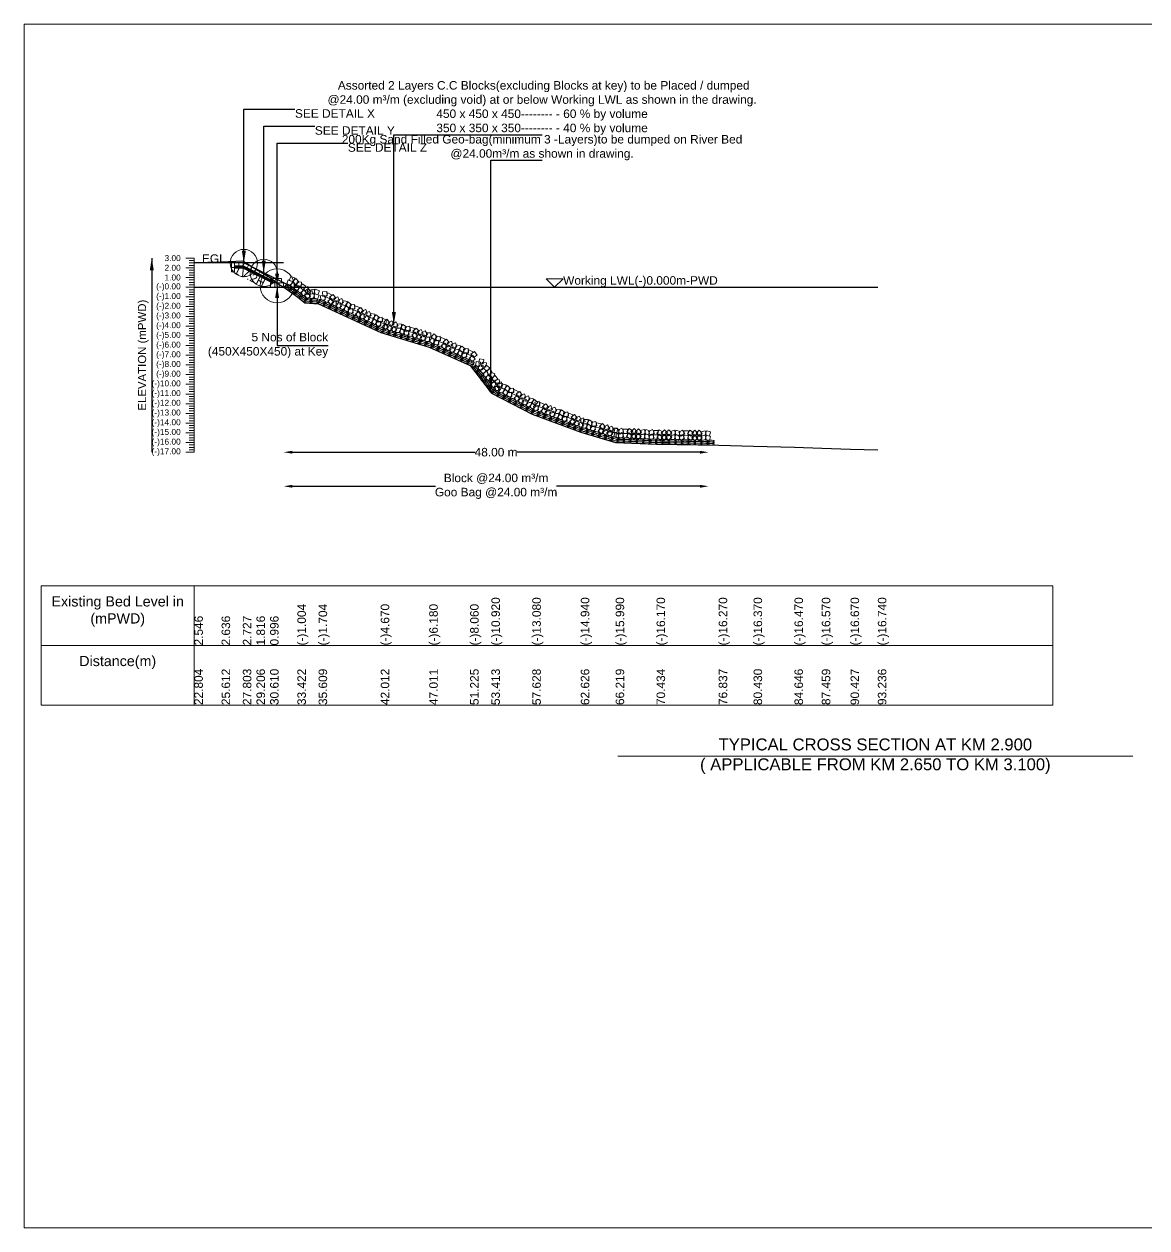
# Model space of a CAD drawing. Header units: inches. Extents: x 89000 to 397445, y -7498 to 0.
# Drawn here: x 250000 to 256595, y -7071 to 0 of the extents above; entities that cross this region are included whole.
import ezdxf

# ---------------------------------------------------------------- set-up
doc = ezdxf.new("R2010")
doc.units = ezdxf.units.IN
doc.header["$LTSCALE"] = 7
doc.header["$MEASUREMENT"] = 0
for name, color, linetype, lineweight in [('Cross section Data Border', 7, 'Continuous', 9), ('Cross Section Labels', 7, 'Continuous', 9), ('Existing_Bed_Level for Xsection', 7, 'Continuous', 25), ('Long Section Labels', 7, 'Continuous', 9)]:
    doc.layers.add(name, color=color, linetype=linetype, lineweight=lineweight)
doc.styles.get("Standard").update_dxf_attribs({"font": 'arial.ttf'})
doc.dimstyles.new('Appron Lebeling Style', dxfattribs={"dimtxt": 50, "dimasz": 50, "dimexe": 0.18, "dimexo": 0.0625, "dimgap": 0.09, "dimtad": 0, "dimtih": 1, "dimtoh": 1, "dimdec": 4, "dimzin": 0, "dimdsep": 46, "dimtxsty": 'Standard', "dimcen": 0.09, "dimse1": 1, "dimse2": 1, "dimadec": 0, "dimazin": 0, "dimtfac": 1, "dimtdec": 4, "dimtofl": 0, "dimtmove": 0, "dimatfit": 3, "dimfxl": 1, "dimtolj": 1, "dimtzin": 0, "dimarcsym": 0})
doc.dimstyles.get("Standard").update_dxf_attribs({"dimtxt": 0.18, "dimasz": 0.18, "dimexe": 0.18, "dimexo": 0.0625, "dimgap": 0.09, "dimtad": 0, "dimtih": 1, "dimtoh": 1, "dimdec": 4, "dimzin": 0, "dimdsep": 46, "dimtxsty": 'Standard', "dimcen": 0.09, "dimadec": 0, "dimazin": 0, "dimtfac": 1, "dimtdec": 4, "dimtofl": 0, "dimtmove": 0, "dimatfit": 3, "dimfxl": 1, "dimtolj": 1, "dimtzin": 0, "dimarcsym": 0})

# ---------------------------------------------------------------- blocks, each defined once
blk = doc.blocks.new('*D17')
at = {"layer": 'Cross Section Labels', "color": 0, "lineweight": -2, "transparency": 16777216}
for p, q in [((251574.7, -2514.8), (252648.8, -2514.8)), ((253970, -2514.8), (252895.9, -2514.8))]:
    blk.add_line(p, q, dxfattribs=at)
at = {"layer": 'Cross Section Labels', "color": 0, "transparency": 16777216}
for points in [[(251574.7, -2506.5), (251574.7, -2523.2), (251524.7, -2514.8)], [(253970, -2506.5), (253970, -2523.2), (254020, -2514.8)]]:
    blk.add_solid(points, dxfattribs=at)
at = {"layer": 'Defpoints', "color": 0, "transparency": 16777216}
for p in [(251524.7, -1545.8), (254020, -2472.3), (254020, -2514.8)]:
    blk.add_point(p, dxfattribs=at)
at = {"layer": 'Cross Section Labels', "color": 0, "transparency": 16777216, "insert": (252772.4, -2514.8), "char_height": 50, "attachment_point": 5}
blk.add_mtext('\\A1;48.00 m', dxfattribs=at)
blk = doc.blocks.new('*D18')
at = {"layer": 'Cross Section Labels', "color": 0, "lineweight": -2, "transparency": 16777216}
for p, q in [((251574.7, -2714.8), (252416.7, -2714.8)), ((253970, -2714.8), (253128, -2714.8))]:
    blk.add_line(p, q, dxfattribs=at)
at = {"layer": 'Cross Section Labels', "color": 0, "transparency": 16777216}
for points in [[(251574.7, -2706.5), (251574.7, -2723.2), (251524.7, -2714.8)], [(253970, -2706.5), (253970, -2723.2), (254020, -2714.8)]]:
    blk.add_solid(points, dxfattribs=at)
at = {"layer": 'Defpoints', "color": 0, "transparency": 16777216}
for p in [(251524.7, -1545.8), (254020, -2472.3), (254020, -2714.8)]:
    blk.add_point(p, dxfattribs=at)
at = {"layer": 'Cross Section Labels', "color": 0, "transparency": 16777216, "insert": (252772.4, -2714.8), "char_height": 50, "attachment_point": 5}
blk.add_mtext('\\A1;Block @24.00 m³/m ^JGoo Bag @24.00 m³/m ', dxfattribs=at)

msp = doc.modelspace()

# ---------------------------------------------------------------- linework, layer by layer
at = {"layer": 'Cross section Data Border'}
msp.add_lwpolyline([(250100, -3300), (256042.20863, -3300), (256042.20863, -4000), (250100, -4000)], close=True, dxfattribs=at)
for points in [[(251000, -3300), (251000, -4000)], [(250100, -3650), (256042.20863, -3650)]]:
    msp.add_lwpolyline(points, dxfattribs=at)
at = {"layer": 'Cross Section Labels'}
for points in [[(250000, 0), (260000, 0), (260000, -7071), (250000, -7071)], [(253116.30093, -1545.82), (253166.30093, -1495.82), (253066.30093, -1495.82)]]:
    msp.add_lwpolyline(points, close=True, dxfattribs=at)
msp.add_lwpolyline([(253488, -4300), (255000, -4300), (256512, -4300)], dxfattribs=at)
for centre, radius in [((251291.00093, -1403.32), 80), ((251407.85093, -1461.745), 80), ((251486.22593, -1537.27), 100)]:
    msp.add_circle(centre, radius, dxfattribs=at)
at = {"layer": 'Existing_Bed_Level for Xsection'}
for points in [[(251000, -1400.698), (251160.11234, -1395.568), (251284.96404, -1390.381), (251364.95135, -1442.308), (251444.99599, -1489.048), (251490.03632, -1525.528), (251525.09042, -1546.048), (251605.22836, -1603.048), (251649.89999, -1636.678), (251729.91231, -1642.948), (252094.87849, -1812.01), (252379.80633, -1898.08), (252620.02467, -2005.24), (252744.76846, -2168.26), (252985.00275, -2291.38), (253269.87479, -2397.4), (253474.70197, -2457.25), (253714.95891, -2467.51), (254079.93699, -2473.21), (254284.71537, -2478.91), (254525.04043, -2484.61), (254685.33803, -2490.31), (254854.52567, -2496.01), (255014.66678, -2500)], [(251524.70093, -1403.32), (251000, -1403.32)], [(251576.00093, -1545.82), (251294.61152, -1405.1253), (251291.00093, -1403.32), (251286.96417, -1403.32), (251235.66417, -1403.32)], [(251235.66417, -1420.42), (251286.96417, -1420.42), (251460.57593, -1507.22588)], [(251235.66417, -1426.12), (251285.61858, -1426.12), (251460.57593, -1513.59867)], [(251235.66417, -1431.82), (251284.273, -1431.82), (251460.57593, -1519.97147)], [(251000, -1545.82), (255014.66678, -1545.82)]]:
    msp.add_lwpolyline(points, dxfattribs=at)
at = {"layer": 'Long Section Labels'}
for points in [[(251000, -1374.82), (250950, -1374.82)], [(251000, -1389.07), (250970, -1389.07)], [(251000, -1403.32), (250970, -1403.32)], [(251000, -2514.82), (251000, -2457.82), (251000, -2400.82), (251000, -2343.82), (251000, -2286.82), (251000, -2229.82), (251000, -2172.82), (251000, -2115.82), (251000, -2058.82), (251000, -2001.82), (251000, -1944.82), (251000, -1887.82), (251000, -1830.82), (251000, -1773.82), (251000, -1716.82), (251000, -1659.82), (251000, -1602.82), (251000, -1545.82), (251000, -1488.82), (251000, -1431.82), (251000, -1374.82)], [(251000, -1431.82), (250950, -1431.82)], [(251000, -1417.57), (250970, -1417.57)], [(251000, -1446.07), (250970, -1446.07)], [(251000, -1460.32), (250970, -1460.32)], [(251000, -1474.57), (250970, -1474.57)], [(251000, -1488.82), (250950, -1488.82)], [(251000, -1545.82), (250950, -1545.82)], [(251000, -1503.07), (250970, -1503.07)], [(251000, -1517.32), (250970, -1517.32)], [(251000, -1531.57), (250970, -1531.57)], [(251000, -1602.82), (250950, -1602.82)], [(251000, -1560.07), (250970, -1560.07)], [(251000, -1574.32), (250970, -1574.32)], [(251000, -1588.57), (250970, -1588.57)], [(251000, -1617.07), (250970, -1617.07)], [(251000, -1659.82), (250950, -1659.82)], [(251000, -1631.32), (250970, -1631.32)], [(251000, -1645.57), (250970, -1645.57)], [(251000, -1674.07), (250970, -1674.07)], [(251000, -1688.32), (250970, -1688.32)], [(251000, -1716.82), (250950, -1716.82)], [(251000, -1702.57), (250970, -1702.57)], [(251000, -1731.07), (250970, -1731.07)], [(251000, -1745.32), (250970, -1745.32)], [(251000, -1759.57), (250970, -1759.57)], [(251000, -1773.82), (250950, -1773.82)], [(251000, -1830.82), (250950, -1830.82)], [(251000, -1788.07), (250970, -1788.07)], [(251000, -1802.32), (250970, -1802.32)], [(251000, -1816.57), (250970, -1816.57)], [(251000, -1887.82), (250950, -1887.82)], [(251000, -1845.07), (250970, -1845.07)], [(251000, -1859.32), (250970, -1859.32)], [(251000, -1873.57), (250970, -1873.57)], [(251000, -1902.07), (250970, -1902.07)], [(251000, -1944.82), (250950, -1944.82)], [(251000, -1916.32), (250970, -1916.32)], [(251000, -1930.57), (250970, -1930.57)], [(251000, -1959.07), (250970, -1959.07)], [(251000, -1973.32), (250970, -1973.32)], [(251000, -2001.82), (250950, -2001.82)], [(251000, -1987.57), (250970, -1987.57)], [(251000, -2016.07), (250970, -2016.07)], [(251000, -2030.32), (250970, -2030.32)], [(251000, -2044.57), (250970, -2044.57)], [(251000, -2058.82), (250950, -2058.82)], [(251000, -2115.82), (250950, -2115.82)], [(251000, -2073.07), (250970, -2073.07)], [(251000, -2087.32), (250970, -2087.32)], [(251000, -2101.57), (250970, -2101.57)], [(251000, -2172.82), (250950, -2172.82)], [(251000, -2130.07), (250970, -2130.07)], [(251000, -2144.32), (250970, -2144.32)], [(251000, -2158.57), (250970, -2158.57)], [(251000, -2187.07), (250970, -2187.07)], [(251000, -2229.82), (250950, -2229.82)], [(251000, -2201.32), (250970, -2201.32)], [(251000, -2215.57), (250970, -2215.57)], [(251000, -2244.07), (250970, -2244.07)], [(251000, -2258.32), (250970, -2258.32)], [(251000, -2286.82), (250950, -2286.82)], [(251000, -2272.57), (250970, -2272.57)], [(251000, -2301.07), (250970, -2301.07)], [(251000, -2315.32), (250970, -2315.32)], [(251000, -2329.57), (250970, -2329.57)], [(251000, -2343.82), (250950, -2343.82)], [(251000, -2400.82), (250950, -2400.82)], [(251000, -2358.07), (250970, -2358.07)], [(251000, -2372.32), (250970, -2372.32)], [(251000, -2386.57), (250970, -2386.57)], [(251000, -2457.82), (250950, -2457.82)], [(251000, -2415.07), (250970, -2415.07)], [(251000, -2429.32), (250970, -2429.32)], [(251000, -2443.57), (250970, -2443.57)], [(251000, -2472.07), (250970, -2472.07)], [(251000, -2514.82), (250950, -2514.82)], [(251000, -2486.32), (250970, -2486.32)], [(251000, -2500.57), (250970, -2500.57)]]:
    msp.add_lwpolyline(points, dxfattribs=at)
for points in [[(251235.66417, -1403.32), (251218.56417, -1403.32), (251218.56417, -1428.97), (251235.66417, -1428.97)], [(251261.31417, -1403.32), (251235.66417, -1403.32), (251235.66417, -1420.42), (251261.31417, -1420.42)], [(251286.96417, -1403.32), (251261.31417, -1403.32), (251261.31417, -1420.42), (251286.96417, -1420.42)], [(251317.55358, -1416.59632), (251294.61152, -1405.1253), (251286.96417, -1420.42), (251309.90623, -1431.89103)], [(251235.66417, -1428.97), (251218.56417, -1428.97), (251218.56417, -1454.62), (251235.66417, -1454.62)], [(251340.49564, -1428.06735), (251317.55358, -1416.59632), (251309.90623, -1431.89103), (251332.84829, -1443.36206)], [(251363.4377, -1439.53838), (251340.49564, -1428.06735), (251332.84829, -1443.36206), (251355.79034, -1454.83309)], [(251386.37975, -1451.00941), (251363.4377, -1439.53838), (251355.79034, -1454.83309), (251378.7324, -1466.30411)], [(251409.32181, -1462.48044), (251386.37975, -1451.00941), (251378.7324, -1466.30411), (251401.67446, -1477.77514)], [(251432.26387, -1473.95147), (251409.32181, -1462.48044), (251401.67446, -1477.77514), (251424.61652, -1489.24617)], [(251455.20593, -1485.4225), (251432.26387, -1473.95147), (251424.61652, -1489.24617), (251447.55857, -1500.7172)], [(251590.81615, -1490.63117), (251566.7767, -1481.68537), (251557.8309, -1505.72482), (251581.87035, -1514.67062)], [(251473.40093, -1520.17), (251447.75093, -1520.17), (251447.75093, -1545.82), (251473.40093, -1545.82)], [(251486.22593, -1494.52), (251460.57593, -1494.52), (251460.57593, -1520.17), (251486.22593, -1520.17)], [(251499.05093, -1520.17), (251473.40093, -1520.17), (251473.40093, -1545.82), (251499.05093, -1545.82)], [(251511.87593, -1494.52), (251486.22593, -1494.52), (251486.22593, -1520.17), (251511.87593, -1520.17)], [(251524.70093, -1520.17), (251499.05093, -1520.17), (251499.05093, -1545.82), (251524.70093, -1545.82)], [(251575.94911, -1511.53317), (251551.90966, -1502.58737), (251542.96386, -1526.62682), (251567.00331, -1535.57262)], [(251598.41424, -1535.66485), (251582.0763, -1515.89128), (251562.30272, -1532.22922), (251578.64067, -1552.0028)], [(251613.28128, -1514.76285), (251596.94334, -1494.98928), (251577.16977, -1511.32722), (251593.50771, -1531.1008)], [(251615.24711, -1537.26698), (251589.71338, -1534.82745), (251587.27386, -1560.36118), (251612.80758, -1562.80071)], [(251630.11415, -1516.36498), (251604.58042, -1513.92545), (251602.1409, -1539.45918), (251627.67462, -1541.89871)], [(251640.047, -1560.66364), (251619.145, -1545.7966), (251604.27796, -1566.6986), (251625.17996, -1581.56564)], [(251654.91404, -1539.76164), (251634.01204, -1524.8946), (251619.145, -1545.7966), (251640.047, -1560.66364)], [(251675.96427, -1565.86499), (251665.91693, -1542.26471), (251642.31665, -1552.31205), (251652.36399, -1575.91234)], [(251685.23912, -1571.68796), (251668.56645, -1552.1958), (251649.07429, -1568.86847), (251665.74696, -1588.36063)], [(251660.53723, -1586.35716), (251650.48988, -1562.75687), (251626.8896, -1572.80421), (251636.93694, -1596.4045)], [(251683.23526, -1597.25957), (251666.56259, -1577.7674), (251647.07042, -1594.44007), (251663.74309, -1613.93224)], [(251675.11991, -1580.52193), (251649.71977, -1584.09339), (251653.29124, -1609.49353), (251678.69138, -1605.92207)], [(251690.54696, -1560.02977), (251665.14682, -1563.60123), (251668.71828, -1589.00137), (251694.11842, -1585.42991)], [(251700.98949, -1582.90075), (251675.77151, -1587.58865), (251680.4594, -1612.80662), (251705.67738, -1608.11873)], [(251702.99335, -1557.32915), (251677.77538, -1562.01704), (251682.46327, -1587.23501), (251707.68124, -1582.54712)], [(251732.66544, -1592.04702), (251708.48552, -1583.48817), (251699.92666, -1607.66809), (251724.10658, -1616.22694)], [(251734.6693, -1566.47542), (251710.48938, -1557.91656), (251701.93053, -1582.09648), (251726.11045, -1590.65534)], [(251767.05547, -1594.67755), (251741.50745, -1596.96254), (251743.79244, -1622.51056), (251769.34046, -1620.22557)], [(251777.83669, -1571.40337), (251752.28867, -1573.68835), (251754.57366, -1599.23637), (251780.12168, -1596.95139)], [(251795.72585, -1613.12879), (251772.45166, -1602.34757), (251761.67044, -1625.62176), (251784.94463, -1636.40298)], [(251806.50707, -1589.85461), (251783.23288, -1579.07339), (251772.45166, -1602.34757), (251795.72585, -1613.12879)], [(251819.84385, -1633.25003), (251805.06587, -1612.28498), (251784.10081, -1627.06296), (251798.87879, -1648.02802)], [(251830.62507, -1609.97585), (251815.84709, -1589.01079), (251794.88203, -1603.78877), (251809.66001, -1624.75383)], [(251832.87654, -1624.48342), (251808.79222, -1633.30769), (251817.61649, -1657.39202), (251841.70082, -1648.56774)], [(251843.65776, -1601.20923), (251819.57344, -1610.0335), (251828.39771, -1634.11783), (251852.48204, -1625.29356)], [(251875.76229, -1636.06167), (251866.91884, -1611.98438), (251842.84155, -1620.82783), (251851.685, -1644.90512)], [(251897.40481, -1628.78226), (251872.1324, -1624.39727), (251867.74742, -1649.66968), (251893.01982, -1654.05466)], [(251864.98107, -1659.33586), (251856.13762, -1635.25857), (251832.06033, -1644.10202), (251840.90378, -1668.17931)], [(251886.62359, -1652.05645), (251861.35118, -1647.67146), (251856.9662, -1672.94387), (251882.2386, -1677.32885)], [(251913.13361, -1671.65845), (251893.44616, -1655.21684), (251877.00455, -1674.9043), (251896.692, -1691.34591)], [(251923.91483, -1648.38427), (251904.22738, -1631.94266), (251887.78577, -1651.63011), (251907.47322, -1668.07172)], [(251929.97478, -1670.14609), (251904.42676, -1672.43108), (251906.71175, -1697.9791), (251932.25977, -1695.69411)], [(251940.756, -1646.87191), (251915.20798, -1649.15689), (251917.49297, -1674.70491), (251943.04099, -1672.41993)], [(251958.64516, -1688.59733), (251935.37097, -1677.81611), (251924.58975, -1701.0903), (251947.86394, -1711.87152)], [(251969.42638, -1665.32315), (251946.15219, -1654.54193), (251935.37097, -1677.81611), (251958.64516, -1688.59733)], [(251982.76316, -1708.71857), (251967.98518, -1687.75352), (251947.02012, -1702.5315), (251961.7981, -1723.49656)], [(251993.54438, -1685.44439), (251978.7664, -1664.47933), (251957.80134, -1679.25731), (251972.57932, -1700.22237)], [(252006.57707, -1676.67777), (251982.49275, -1685.50204), (251991.31702, -1709.58637), (252015.40135, -1700.7621)], [(252038.68161, -1711.53021), (252029.83816, -1687.45292), (252005.76087, -1696.29637), (252014.60432, -1720.37366)], [(251995.79585, -1699.95196), (251971.71153, -1708.77623), (251980.5358, -1732.86056), (252004.62013, -1724.03628)], [(252027.90039, -1734.8044), (252019.05694, -1710.72711), (251994.97965, -1719.57056), (252003.8231, -1743.64785)], [(252049.5429, -1727.52499), (252024.27049, -1723.14), (252019.88551, -1748.41241), (252045.15791, -1752.79739)], [(252060.32412, -1704.2508), (252035.05171, -1699.86581), (252030.66673, -1725.13822), (252055.93913, -1729.5232)], [(252076.05292, -1747.12699), (252056.36547, -1730.68538), (252039.92386, -1750.37284), (252059.61131, -1766.81445)], [(252086.83414, -1723.85281), (252067.14669, -1707.4112), (252050.70508, -1727.09865), (252070.39253, -1743.54026)], [(252092.89409, -1745.61463), (252067.34607, -1747.89962), (252069.63106, -1773.44764), (252095.17908, -1771.16265)], [(252103.67531, -1722.34045), (252078.12729, -1724.62543), (252080.41228, -1750.17345), (252105.9603, -1747.88847)], [(252121.56447, -1764.06587), (252098.29028, -1753.28465), (252087.50906, -1776.55884), (252110.78325, -1787.34006)], [(252132.34569, -1740.79169), (252109.0715, -1730.01047), (252098.29028, -1753.28465), (252121.56447, -1764.06587)], [(252141.28775, -1777.34967), (252123.72064, -1758.65959), (252105.03056, -1776.22669), (252122.59766, -1794.91678)], [(252148.70498, -1752.7955), (252131.13788, -1734.10542), (252112.44779, -1751.67253), (252130.0149, -1770.36261)], [(252152.96501, -1766.84509), (252130.35299, -1778.95373), (252142.46163, -1801.56575), (252165.07365, -1789.45711)], [(252160.38225, -1742.29092), (252137.77023, -1754.39956), (252149.87886, -1777.01158), (252172.49088, -1764.90294)], [(252197.04923, -1772.30635), (252184.92259, -1749.70398), (252162.32022, -1761.83062), (252174.44686, -1784.43299)], [(252217.45972, -1762.06917), (252191.82233, -1761.26489), (252191.01806, -1786.90228), (252216.65545, -1787.70655)], [(252246.45257, -1777.76741), (252224.6575, -1764.24345), (252211.13354, -1786.03852), (252232.92861, -1799.56247)], [(252189.63199, -1796.86052), (252177.50535, -1774.25815), (252154.90298, -1786.38479), (252167.02962, -1808.98716)], [(252210.04248, -1786.62333), (252184.40509, -1785.81906), (252183.60082, -1811.45645), (252209.23821, -1812.26072)], [(252239.03533, -1802.32157), (252217.24026, -1788.79761), (252203.71631, -1810.59268), (252225.51137, -1824.11664)], [(252255.499, -1798.46673), (252230.52235, -1804.30535), (252236.36097, -1829.282), (252261.33762, -1823.44338)], [(252262.91624, -1773.91256), (252237.93959, -1779.75118), (252243.7782, -1804.72783), (252268.75485, -1798.88922)], [(252286.46985, -1812.72313), (252261.91569, -1805.3059), (252254.49845, -1829.86007), (252279.05262, -1837.2773)], [(252293.88709, -1788.16897), (252269.33292, -1780.75173), (252261.91569, -1805.3059), (252286.46985, -1812.72313)], [(252313.16691, -1829.27032), (252295.59981, -1810.58024), (252276.90972, -1828.14735), (252294.47683, -1846.83743)], [(252320.58415, -1804.71616), (252303.01704, -1786.02607), (252284.32696, -1803.59318), (252301.89407, -1822.28327)], [(252324.84418, -1818.76574), (252302.23216, -1830.87438), (252314.3408, -1853.4864), (252336.95281, -1841.37776)], [(252332.26141, -1794.21158), (252309.64939, -1806.32022), (252321.75803, -1828.93223), (252344.37005, -1816.8236)], [(252361.51116, -1848.78117), (252349.38452, -1826.1788), (252326.78215, -1838.30544), (252338.90879, -1860.90781)], [(252368.92839, -1824.22701), (252356.80175, -1801.62464), (252334.19938, -1813.75128), (252346.32602, -1836.35365)], [(252381.92165, -1838.54399), (252356.28426, -1837.73972), (252355.47999, -1863.3771), (252381.11738, -1864.18137)], [(252389.33889, -1813.98982), (252363.7015, -1813.18555), (252362.89723, -1838.82294), (252388.53461, -1839.62721)], [(252426.63607, -1835.08286), (252406.71718, -1818.9224), (252390.55673, -1838.8413), (252410.47562, -1855.00175)], [(252443.45407, -1833.33156), (252417.94107, -1835.97902), (252420.58853, -1861.49202), (252446.10153, -1858.84456)], [(252416.18636, -1858.50776), (252396.26747, -1842.34731), (252380.10701, -1862.2662), (252400.0259, -1878.42665)], [(252433.00436, -1856.75646), (252407.49136, -1859.40392), (252410.13881, -1884.91692), (252435.65182, -1882.26946)], [(252461.9338, -1874.79881), (252438.50889, -1864.3491), (252428.05918, -1887.774), (252451.48408, -1898.22371)], [(252472.38351, -1851.37391), (252448.95861, -1840.92419), (252438.50889, -1864.3491), (252461.9338, -1874.79881)], [(252486.33503, -1894.57562), (252471.2609, -1873.82248), (252450.50775, -1888.89661), (252465.58188, -1909.64975)], [(252496.78474, -1871.15072), (252481.71061, -1850.39757), (252460.95746, -1865.47171), (252476.0316, -1886.22485)], [(252499.24195, -1885.62486), (252475.28533, -1894.79017), (252484.45064, -1918.74679), (252508.40726, -1909.58148)], [(252509.69166, -1862.19996), (252485.73504, -1871.36527), (252494.90035, -1895.32189), (252518.85697, -1886.15658)], [(252531.83804, -1920.01801), (252522.65366, -1896.06869), (252498.70435, -1905.25307), (252507.88873, -1929.20239)], [(252542.28775, -1896.5931), (252533.10337, -1872.64379), (252509.15406, -1881.82817), (252518.33844, -1905.77749)], [(252553.37503, -1912.43207), (252528.04292, -1908.40632), (252524.01716, -1933.73843), (252549.34927, -1937.76418)], [(252563.82474, -1889.00717), (252538.49263, -1884.98142), (252534.46688, -1910.31353), (252559.79899, -1914.33928)], [(252590.61038, -1908.23084), (252570.69149, -1892.07039), (252554.53104, -1911.98928), (252574.44993, -1928.14973)], [(252607.42838, -1906.47954), (252581.91538, -1909.127), (252584.56284, -1934.64001), (252610.07584, -1931.99255)], [(252580.16067, -1931.65574), (252560.24178, -1915.49529), (252544.08132, -1935.41418), (252564.00022, -1951.57464)], [(252596.97867, -1929.90444), (252571.46567, -1932.5519), (252574.11313, -1958.06491), (252599.62613, -1955.41745)], [(252625.90811, -1947.94679), (252602.48321, -1937.49708), (252592.03349, -1960.92198), (252615.4584, -1971.37169)], [(252636.35782, -1924.52189), (252612.93292, -1914.07218), (252602.48321, -1937.49708), (252625.90811, -1947.94679)], [(252650.30934, -1967.72361), (252635.23521, -1946.97046), (252614.48206, -1962.04459), (252629.5562, -1982.79774)], [(252660.75905, -1944.2987), (252645.68492, -1923.54556), (252624.93178, -1938.61969), (252640.00591, -1959.37284)], [(252700.53718, -1969.46256), (252675.11246, -1966.07045), (252671.72035, -1991.49517), (252697.14506, -1994.88728)], [(252680.16681, -1985.05008), (252654.74209, -1981.65797), (252651.34998, -2007.08268), (252676.7747, -2010.47479)], [(252692.37368, -2030.83638), (252695.74555, -2005.40898), (252670.31814, -2002.03711), (252666.94628, -2027.46452)], [(252714.91823, -2034.46016), (252694.58647, -2018.82232), (252678.94863, -2039.15408), (252699.28039, -2054.79192)], [(252712.74405, -2015.24887), (252716.11591, -1989.82146), (252690.68851, -1986.4496), (252687.31664, -2011.87701)], [(252729.26692, -2064.14407), (252719.48753, -2040.4315), (252695.77496, -2050.21089), (252705.55435, -2073.92346)], [(252735.28859, -2018.87264), (252714.95683, -2003.2348), (252699.31899, -2023.56656), (252719.65075, -2039.2044)], [(252749.63729, -2048.55656), (252739.8579, -2024.84399), (252716.14533, -2034.62338), (252725.92472, -2058.33595)], [(252765.2489, -2055.05194), (252741.57043, -2045.19026), (252731.70875, -2068.86873), (252755.38722, -2078.73041)], [(252744.87853, -2070.63946), (252721.20006, -2060.77778), (252711.33839, -2084.45625), (252735.01685, -2094.31792)], [(252761.67492, -2100.30964), (252746.0874, -2079.93928), (252725.71703, -2095.52679), (252741.30455, -2115.89716)], [(252773.66462, -2129.34048), (252770.33539, -2103.90746), (252744.90236, -2107.23669), (252748.23159, -2132.66971)], [(252782.04528, -2084.72213), (252766.45777, -2064.35176), (252746.0874, -2079.93928), (252761.67492, -2100.30964)], [(252794.03498, -2113.75297), (252790.70575, -2088.31994), (252765.27273, -2091.64917), (252768.60196, -2117.0822)], [(252809.90531, -2125.73556), (252802.02686, -2101.32547), (252777.61677, -2109.20392), (252785.49522, -2133.61401)], [(252809.64978, -2112.05513), (252784.22507, -2108.66302), (252780.83296, -2134.08774), (252806.25767, -2137.47985)], [(252831.82032, -2119.32303), (252806.7424, -2113.93597), (252801.35534, -2139.01389), (252826.43326, -2144.40095)], [(252789.27942, -2127.64265), (252763.8547, -2124.25054), (252760.46259, -2149.67525), (252785.88731, -2153.06736)], [(252798.20659, -2148.56235), (252790.32813, -2124.15226), (252765.91804, -2132.03071), (252773.7965, -2156.4408)], [(252820.1216, -2142.14982), (252795.04368, -2136.76276), (252789.65662, -2161.84069), (252814.73454, -2167.22775)], [(252845.8307, -2162.7911), (252826.81302, -2145.57918), (252809.60109, -2164.59686), (252828.61878, -2181.80878)], [(252857.52942, -2139.96431), (252838.51174, -2122.75239), (252821.29982, -2141.77007), (252840.3175, -2158.98199)], [(252862.71871, -2161.95002), (252837.1, -2163.21668), (252838.36667, -2188.83539), (252863.98537, -2187.56872)], [(252874.41743, -2139.12323), (252848.79873, -2140.38989), (252850.06539, -2166.0086), (252875.6841, -2164.74193)], [(252890.63224, -2181.52739), (252867.80544, -2169.82867), (252856.10672, -2192.65546), (252878.93351, -2204.35418)], [(252902.33096, -2158.7006), (252879.50417, -2147.00188), (252867.80544, -2169.82867), (252890.63224, -2181.52739)], [(252913.93055, -2202.59231), (252899.99843, -2181.05587), (252878.46199, -2194.98798), (252892.3941, -2216.52443)], [(252925.62927, -2179.76552), (252911.69716, -2158.22907), (252890.16071, -2172.16119), (252904.09283, -2193.69764)], [(252939.00046, -2171.5244), (252914.5841, -2179.38341), (252922.44311, -2203.79976), (252946.85947, -2195.94075)], [(252969.69284, -2207.62662), (252961.81439, -2183.21653), (252937.4043, -2191.09498), (252945.28275, -2215.50507)], [(252927.30173, -2194.35119), (252902.88538, -2202.2102), (252910.74439, -2226.62655), (252935.16074, -2218.76754)], [(252957.99412, -2230.45341), (252950.11567, -2206.04332), (252925.70558, -2213.92178), (252933.58403, -2238.33187)], [(252979.90913, -2224.04089), (252954.83121, -2218.65383), (252949.44415, -2243.73175), (252974.52207, -2249.11881)], [(252991.60785, -2201.2141), (252966.52993, -2195.82704), (252961.14287, -2220.90496), (252986.22079, -2226.29202)], [(253005.61823, -2244.68216), (252986.60055, -2227.47024), (252969.38863, -2246.48792), (252988.40631, -2263.69984)], [(253017.31696, -2221.85537), (252998.29928, -2204.64345), (252981.08735, -2223.66113), (253000.10503, -2240.87305)], [(253016.68434, -2239.77828), (252991.38998, -2244.03474), (252995.64644, -2269.32911), (253020.94081, -2265.07265)], [(253025.63093, -2215.73912), (253000.33656, -2219.99559), (253004.59303, -2245.28995), (253029.88739, -2241.03349)], [(253046.69742, -2255.95399), (253022.65826, -2247.00741), (253013.71168, -2271.04657), (253037.75084, -2279.99315)], [(253055.64401, -2231.91483), (253031.60485, -2222.96825), (253022.65826, -2247.00741), (253046.69742, -2255.95399)], [(253072.30112, -2274.14721), (253055.94406, -2254.38945), (253036.1863, -2270.74652), (253052.54336, -2290.50427)], [(253081.2477, -2250.10805), (253064.89064, -2230.35029), (253045.13288, -2246.70736), (253061.48995, -2266.46511)], [(253093.56241, -2240.35856), (253070.23372, -2251.02133), (253080.89649, -2274.35002), (253104.22518, -2263.68725)], [(253128.26938, -2272.62029), (253117.58803, -2249.3001), (253094.26784, -2259.98145), (253104.94919, -2283.30164)], [(253149.28322, -2263.68683), (253123.74714, -2261.27201), (253121.33232, -2286.80808), (253146.8684, -2289.2229)], [(253084.61583, -2264.39771), (253061.28714, -2275.06049), (253071.94991, -2298.38918), (253095.2786, -2287.7264)], [(253119.3228, -2296.65945), (253108.64145, -2273.33926), (253085.32126, -2284.02061), (253096.0026, -2307.3408)], [(253140.33663, -2287.72599), (253114.80056, -2285.31117), (253112.38574, -2310.84724), (253137.92181, -2313.26206)], [(253168.28496, -2305.2163), (253147.38345, -2290.34858), (253132.51572, -2311.25009), (253153.41724, -2326.11782)], [(253177.23155, -2281.17714), (253156.33003, -2266.30942), (253141.46231, -2287.21094), (253162.36382, -2302.07866)], [(253184.95845, -2302.40436), (253159.66409, -2306.66083), (253163.92055, -2331.9552), (253189.21492, -2327.69873)], [(253193.90504, -2278.36521), (253168.61067, -2282.62167), (253172.86713, -2307.91604), (253198.1615, -2303.65957)], [(253214.97153, -2318.58008), (253190.93237, -2309.63349), (253181.98579, -2333.67265), (253206.02495, -2342.61924)], [(253223.91811, -2294.54092), (253199.87896, -2285.59434), (253190.93237, -2309.63349), (253214.97153, -2318.58008)], [(253240.57523, -2336.7733), (253224.21817, -2317.01554), (253204.46041, -2333.3726), (253220.81747, -2353.13036)], [(253249.52181, -2312.73414), (253233.16475, -2292.97638), (253213.40699, -2309.33344), (253229.76406, -2329.0912)], [(253252.88993, -2327.0238), (253229.56125, -2337.68657), (253240.22402, -2361.01526), (253263.55271, -2350.35249)], [(253261.83652, -2302.98464), (253238.50783, -2313.64742), (253249.1706, -2336.97611), (253272.49929, -2326.31333)], [(253296.54349, -2335.24638), (253285.86214, -2311.92619), (253262.54195, -2322.60754), (253273.2233, -2345.92773)], [(253312.31983, -2323.06686), (253286.6762, -2322.49534), (253286.10468, -2348.13897), (253311.74831, -2348.71049)], [(253341.45399, -2338.50127), (253319.53705, -2325.17571), (253306.21149, -2347.09264), (253328.12843, -2360.4182)], [(253287.5969, -2359.28554), (253276.91556, -2335.96535), (253253.59537, -2346.64669), (253264.27671, -2369.96689)], [(253305.12579, -2347.68734), (253279.48215, -2347.11582), (253278.91064, -2372.75945), (253304.55427, -2373.33097)], [(253334.25994, -2363.12175), (253312.34301, -2349.79619), (253299.01745, -2371.71313), (253320.93438, -2385.03869)], [(253350.68794, -2359.11763), (253325.76532, -2365.18272), (253331.83041, -2390.10534), (253356.75304, -2384.04025)], [(253357.88199, -2334.49714), (253332.95936, -2340.56224), (253339.02446, -2365.48486), (253363.94708, -2359.41977)], [(253381.78693, -2373.09231), (253357.16644, -2365.89827), (253349.9724, -2390.51875), (253374.59288, -2397.71279)], [(253388.98097, -2348.47183), (253364.36049, -2341.27778), (253357.16644, -2365.89827), (253381.78693, -2373.09231)], [(253408.63309, -2389.39648), (253390.89705, -2370.86663), (253372.3672, -2388.60267), (253390.10324, -2407.13252)], [(253415.82714, -2364.776), (253398.0911, -2346.24615), (253379.56125, -2363.98219), (253397.29729, -2382.51204)], [(253420.21452, -2378.78634), (253397.71335, -2391.09973), (253410.02674, -2413.6009), (253432.52791, -2401.28751)], [(253427.40856, -2354.16585), (253404.90739, -2366.47925), (253417.22078, -2388.98042), (253439.72196, -2376.66703)], [(253457.15245, -2408.46769), (253444.82114, -2385.97633), (253422.32978, -2398.30764), (253434.66109, -2420.799)], [(253464.34649, -2383.84721), (253452.01518, -2361.35585), (253429.52382, -2373.68716), (253441.85513, -2396.17852)], [(253477.46917, -2398.04565), (253451.82554, -2397.47413), (253451.25402, -2423.11777), (253476.89765, -2423.68929)], [(253484.66322, -2373.42517), (253459.01959, -2372.85365), (253458.44807, -2398.49728), (253484.0917, -2399.0688)], [(253495.20431, -2407.1186), (253470.73566, -2399.42395), (253463.04101, -2423.8926), (253487.50966, -2431.58725)], [(253496.29868, -2381.49195), (253471.83003, -2373.7973), (253464.13538, -2398.26596), (253488.60403, -2405.96061)], [(253510.19713, -2399.30019), (253487.44952, -2411.15214), (253499.30148, -2433.89975), (253522.04908, -2422.04779)], [(253511.2915, -2373.67354), (253488.54389, -2385.52549), (253500.39584, -2408.2731), (253523.14345, -2396.42115)], [(253544.83082, -2379.80155), (253519.20418, -2378.70718), (253518.10981, -2404.33383), (253543.73645, -2405.4282)], [(253573.70383, -2414.83557), (253552.04946, -2401.08746), (253538.30135, -2422.74184), (253559.95572, -2436.48994)], [(253574.7982, -2389.20892), (253553.14382, -2375.46082), (253539.39572, -2397.11519), (253561.05009, -2410.8633)], [(253582.41028, -2401.7626), (253563.50877, -2419.10202), (253580.84818, -2438.00353), (253599.7497, -2420.66412)], [(253583.50465, -2376.13596), (253564.60314, -2393.47538), (253581.94255, -2412.37689), (253600.84407, -2395.03747)], [(253625.37696, -2421.74406), (253608.0225, -2402.85636), (253589.1348, -2420.21082), (253606.48926, -2439.09852)], [(253626.47133, -2396.11741), (253609.11686, -2377.22971), (253590.22916, -2394.58417), (253607.58363, -2413.47187)], [(253643.70436, -2381.13707), (253618.6688, -2386.71768), (253624.24941, -2411.75324), (253649.28497, -2406.17264)], [(253675.68518, -2389.15253), (253651.21653, -2381.45788), (253643.52188, -2405.92653), (253667.99053, -2413.62118)], [(253690.678, -2381.33411), (253667.93039, -2393.18607), (253679.78235, -2415.93368), (253702.52996, -2404.08172)], [(253724.21732, -2387.46212), (253698.59068, -2386.36776), (253697.49631, -2411.9944), (253723.12296, -2413.08877)], [(253752.25888, -2395.83395), (253730.24043, -2382.67682), (253717.0833, -2404.69528), (253739.10176, -2417.85241)], [(253760.60841, -2382.53019), (253742.183, -2400.37471), (253760.02752, -2418.80012), (253778.45293, -2400.9556)], [(253804.10003, -2401.34169), (253786.24084, -2382.9305), (253767.82965, -2400.78969), (253785.68884, -2419.20088)], [(253820.9214, -2385.90053), (253796.04601, -2392.15653), (253802.30202, -2417.03192), (253827.1774, -2410.77592)], [(253853.1074, -2393.04768), (253828.4395, -2386.01794), (253821.40976, -2410.68584), (253846.07766, -2417.71558)], [(253867.88317, -2384.82644), (253845.4646, -2397.28958), (253857.92774, -2419.70816), (253880.34631, -2407.24502)], [(253901.57603, -2390.04467), (253875.92916, -2389.64413), (253875.52862, -2415.291), (253901.17549, -2415.69154)], [(253931.78699, -2398.63771), (253909.76854, -2385.48058), (253896.61141, -2407.49904), (253918.62986, -2420.65617)], [(253940.13651, -2385.33395), (253921.71111, -2403.17847), (253939.55563, -2421.60387), (253957.98104, -2403.75935)], [(253983.62813, -2404.14545), (253965.76895, -2385.73426), (253947.35776, -2403.59345), (253965.21694, -2422.00464)], [(254000.44951, -2388.70429), (253975.57412, -2394.96029), (253981.83012, -2419.83568), (254006.70551, -2413.57968)], [(254032.63551, -2395.85144), (254007.96761, -2388.8217), (254000.93787, -2413.4896), (254025.60577, -2420.51934)], [(253543.73645, -2405.4282), (253518.10981, -2404.33383), (253517.01544, -2429.96047), (253542.64209, -2431.05484)], [(253642.61, -2406.76372), (253617.57444, -2412.34433), (253623.15504, -2437.37989), (253648.19061, -2431.79928)], [(253674.59082, -2414.77917), (253650.12216, -2407.08452), (253642.42751, -2431.55317), (253666.89617, -2439.24782)], [(253689.58364, -2406.96076), (253666.83603, -2418.81271), (253678.68798, -2441.56032), (253701.43559, -2429.70837)], [(253723.12296, -2413.08877), (253697.49631, -2411.9944), (253696.40195, -2437.62104), (253722.02859, -2438.71541)], [(253751.85835, -2421.48082), (253729.83989, -2408.3237), (253716.68276, -2430.34215), (253738.70122, -2443.49928)], [(253760.20787, -2408.17706), (253741.78246, -2426.02158), (253759.62698, -2444.44699), (253778.05239, -2426.60247)], [(253803.69949, -2426.98856), (253785.8403, -2408.57737), (253767.42911, -2426.43656), (253785.2883, -2444.84775)], [(253820.52087, -2411.5474), (253795.64548, -2417.8034), (253801.90148, -2442.67879), (253826.77687, -2436.42279)], [(253852.70686, -2418.69455), (253828.03896, -2411.66482), (253821.00923, -2436.33272), (253845.67713, -2443.36245)], [(253867.48264, -2410.47331), (253845.06406, -2422.93645), (253857.5272, -2445.35503), (253879.94578, -2432.89189)], [(253901.17549, -2415.69154), (253875.52862, -2415.291), (253875.12809, -2440.93788), (253900.77496, -2441.33841)], [(253931.38646, -2424.28458), (253909.368, -2411.12745), (253896.21087, -2433.14591), (253918.22933, -2446.30304)], [(253939.73598, -2410.98082), (253921.31057, -2428.82534), (253939.15509, -2447.25075), (253957.5805, -2429.40623)], [(253983.2276, -2429.79232), (253965.36841, -2411.38113), (253946.95722, -2429.24032), (253964.81641, -2447.65151)], [(254000.04897, -2414.35116), (253975.17359, -2420.60716), (253981.42959, -2445.48255), (254006.30497, -2439.22655)], [(254032.23497, -2421.49831), (254007.56707, -2414.46858), (254000.53733, -2439.13648), (254025.20523, -2446.16621)]]:
    msp.add_lwpolyline(points, close=True, dxfattribs=at)
for centre, major_axis in [((251542.98906, -1552.83326), (15.45819, -10.995)), ((251548.6055, -1544.93695), (15.45819, -10.995)), ((251554.22193, -1537.04064), (15.45819, -10.995)), ((251579.52188, -1566.92695), (15.45819, -10.995)), ((251585.13831, -1559.03064), (15.45819, -10.995)), ((251573.90544, -1574.82326), (15.45819, -10.995)), ((251604.82182, -1596.81327), (15.45819, -10.995)), ((251610.43826, -1588.91696), (15.45819, -10.995)), ((251616.05469, -1581.02065), (15.45819, -10.995)), ((251635.30082, -1619.62287), (15.15509, -11.40916)), ((251641.12881, -1611.88139), (15.15509, -11.40916)), ((251646.95681, -1604.1399), (15.15509, -11.40916)), ((251667.00455, -1623.4388), (18.91162, -1.48197)), ((251667.76157, -1613.77842), (18.91162, -1.48197)), ((251704.8278, -1626.40274), (18.91162, -1.48197)), ((251705.58481, -1616.74236), (18.91162, -1.48197)), ((251746.58242, -1634.65131), (17.21255, -7.97331)), ((251750.65532, -1625.85884), (17.21255, -7.97331)), ((251666.24754, -1633.09919), (18.91162, -1.48197)), ((251704.07078, -1636.06313), (18.91162, -1.48197)), ((251742.50951, -1643.44378), (17.21255, -7.97331)), ((251776.93462, -1659.39041), (17.21255, -7.97331)), ((251781.00753, -1650.59793), (17.21255, -7.97331)), ((251785.08043, -1641.80546), (17.21255, -7.97331)), ((251811.35973, -1675.33703), (17.21255, -7.97331)), ((251815.43263, -1666.54456), (17.21255, -7.97331)), ((251819.50554, -1657.75209), (17.21255, -7.97331)), ((251845.78484, -1691.28365), (17.21255, -7.97331)), ((251849.85774, -1682.49118), (17.21255, -7.97331)), ((251853.93065, -1673.69871), (17.21255, -7.97331)), ((251880.20995, -1707.23027), (17.21255, -7.97331)), ((251884.28285, -1698.4378), (17.21255, -7.97331)), ((251888.35576, -1689.64533), (17.21255, -7.97331)), ((251922.78087, -1705.59195), (17.21255, -7.97331)), ((251914.63506, -1723.17689), (17.21255, -7.97331)), ((251918.70796, -1714.38442), (17.21255, -7.97331)), ((251949.06017, -1739.12352), (17.21255, -7.97331)), ((251953.13307, -1730.33105), (17.21255, -7.97331)), ((251957.20598, -1721.53857), (17.21255, -7.97331)), ((251983.48527, -1755.07014), (17.21255, -7.97331)), ((251987.55818, -1746.27767), (17.21255, -7.97331)), ((251991.63109, -1737.4852), (17.21255, -7.97331)), ((252017.91038, -1771.01676), (17.21255, -7.97331)), ((252021.98329, -1762.22429), (17.21255, -7.97331)), ((252026.05619, -1753.43182), (17.21255, -7.97331)), ((252060.4813, -1769.37844), (17.21255, -7.97331)), ((252052.33549, -1786.96338), (17.21255, -7.97331)), ((252056.4084, -1778.17091), (17.21255, -7.97331)), ((252086.7606, -1802.91), (17.21255, -7.97331)), ((252090.83351, -1794.11753), (17.21255, -7.97331)), ((252094.90641, -1785.32506), (17.21255, -7.97331)), ((252121.88508, -1815.10683), (18.15917, -5.48546)), ((252124.68715, -1805.83081), (18.15917, -5.48546)), ((252127.48921, -1796.55479), (18.15917, -5.48546)), ((252158.20342, -1826.07774), (18.15917, -5.48546)), ((252161.00549, -1816.80172), (18.15917, -5.48546)), ((252163.80755, -1807.52571), (18.15917, -5.48546)), ((252194.52176, -1837.04866), (18.15917, -5.48546)), ((252197.32383, -1827.77264), (18.15917, -5.48546)), ((252200.1259, -1818.49662), (18.15917, -5.48546)), ((252233.64217, -1838.74356), (18.15917, -5.48546)), ((252236.44424, -1829.46754), (18.15917, -5.48546)), ((252272.76258, -1840.43846), (18.15917, -5.48546)), ((252230.8401, -1848.01958), (18.15917, -5.48546)), ((252267.15844, -1858.99049), (18.15917, -5.48546)), ((252269.96051, -1849.71448), (18.15917, -5.48546)), ((252303.47678, -1869.96141), (18.15917, -5.48546)), ((252306.27885, -1860.68539), (18.15917, -5.48546)), ((252309.08092, -1851.40937), (18.15917, -5.48546)), ((252339.79512, -1880.93233), (18.15917, -5.48546)), ((252342.59719, -1871.65631), (18.15917, -5.48546)), ((252345.39926, -1862.38029), (18.15917, -5.48546)), ((252376.11347, -1891.90324), (18.15917, -5.48546)), ((252378.91553, -1882.62723), (18.15917, -5.48546)), ((252381.7176, -1873.35121), (18.15917, -5.48546)), ((252411.56857, -1906.94373), (17.32402, -7.72814)), ((252415.51624, -1898.09432), (17.32402, -7.72814)), ((252419.46391, -1889.24492), (17.32402, -7.72814)), ((252450.16427, -1913.55061), (17.32402, -7.72814)), ((252454.11194, -1904.7012), (17.32402, -7.72814)), ((252446.2166, -1922.40002), (17.32402, -7.72814)), ((252480.86464, -1937.8563), (17.32402, -7.72814)), ((252484.8123, -1929.00689), (17.32402, -7.72814)), ((252488.75997, -1920.15749), (17.32402, -7.72814)), ((252515.51267, -1953.31259), (17.32402, -7.72814)), ((252519.46034, -1944.46318), (17.32402, -7.72814)), ((252523.40801, -1935.61377), (17.32402, -7.72814)), ((252550.1607, -1968.76887), (17.32402, -7.72814)), ((252554.10837, -1959.91946), (17.32402, -7.72814)), ((252558.05604, -1951.07006), (17.32402, -7.72814)), ((252584.80873, -1984.22516), (17.32402, -7.72814)), ((252588.7564, -1975.37575), (17.32402, -7.72814)), ((252592.70407, -1966.52634), (17.32402, -7.72814)), ((252627.3521, -1981.98263), (17.32402, -7.72814)), ((252619.45676, -1999.68144), (17.32402, -7.72814)), ((252623.40443, -1990.83203), (17.32402, -7.72814)), ((252645.23674, -2030.21543), (11.52783, -15.06502)), ((252652.93221, -2024.32681), (11.52783, -15.06502)), ((252660.62768, -2018.43819), (11.52783, -15.06502)), ((252668.2924, -2060.34546), (11.52783, -15.06502)), ((252675.98788, -2054.45684), (11.52783, -15.06502)), ((252683.68335, -2048.56823), (11.52783, -15.06502)), ((252691.34807, -2090.4755), (11.52783, -15.06502)), ((252699.04354, -2084.58688), (11.52783, -15.06502)), ((252706.73901, -2078.69826), (11.52783, -15.06502)), ((252714.40374, -2120.60553), (11.52783, -15.06502)), ((252722.09921, -2114.71692), (11.52783, -15.06502)), ((252729.79468, -2108.8283), (11.52783, -15.06502)), ((252737.45941, -2150.73557), (11.52783, -15.06502)), ((252745.15488, -2144.84695), (11.52783, -15.06502)), ((252752.85035, -2138.95834), (11.52783, -15.06502)), ((252764.40327, -2172.87861), (16.88168, -8.65186)), ((252768.82278, -2164.25515), (16.88168, -8.65186)), ((252773.2423, -2155.6317), (16.88168, -8.65186)), ((252798.16663, -2190.18232), (16.88168, -8.65186)), ((252802.58614, -2181.55886), (16.88168, -8.65186)), ((252807.00566, -2172.93541), (16.88168, -8.65186)), ((252836.3495, -2198.86257), (16.88168, -8.65186)), ((252840.76902, -2190.23912), (16.88168, -8.65186)), ((252831.92999, -2207.48603), (16.88168, -8.65186)), ((252865.69335, -2224.78974), (16.88168, -8.65186)), ((252870.11286, -2216.16629), (16.88168, -8.65186)), ((252874.53238, -2207.54283), (16.88168, -8.65186)), ((252899.45671, -2242.09345), (16.88168, -8.65186)), ((252903.87622, -2233.47), (16.88168, -8.65186)), ((252908.29574, -2224.84654), (16.88168, -8.65186)), ((252933.22007, -2259.39716), (16.88168, -8.65186)), ((252937.63958, -2250.77371), (16.88168, -8.65186)), ((252942.0591, -2242.15025), (16.88168, -8.65186)), ((252971.40294, -2268.07742), (16.88168, -8.65186)), ((252975.82246, -2259.45397), (16.88168, -8.65186)), ((252966.98343, -2276.70087), (16.88168, -8.65186)), ((253000.94576, -2292.14381), (17.77829, -6.6165)), ((253004.32558, -2283.06235), (17.77829, -6.6165)), ((253007.7054, -2273.98089), (17.77829, -6.6165)), ((253036.50235, -2305.3768), (17.77829, -6.6165)), ((253039.88217, -2296.29534), (17.77829, -6.6165)), ((253043.26199, -2287.21388), (17.77829, -6.6165)), ((253072.05894, -2318.60979), (17.77829, -6.6165)), ((253075.43876, -2309.52833), (17.77829, -6.6165)), ((253078.81858, -2300.44687), (17.77829, -6.6165)), ((253107.61552, -2331.84278), (17.77829, -6.6165)), ((253110.99534, -2322.76132), (17.77829, -6.6165)), ((253114.37516, -2313.67986), (17.77829, -6.6165)), ((253146.55193, -2335.99431), (17.77829, -6.6165)), ((253149.93175, -2326.91285), (17.77829, -6.6165)), ((253185.48834, -2340.14584), (17.77829, -6.6165)), ((253143.17211, -2345.07577), (17.77829, -6.6165)), ((253178.7287, -2358.30876), (17.77829, -6.6165)), ((253182.10852, -2349.2273), (17.77829, -6.6165)), ((253214.28528, -2371.54176), (17.77829, -6.6165)), ((253217.6651, -2362.4603), (17.77829, -6.6165)), ((253221.04492, -2353.37884), (17.77829, -6.6165)), ((253249.84187, -2384.77475), (17.77829, -6.6165)), ((253253.22169, -2375.69329), (17.77829, -6.6165)), ((253256.60151, -2366.61183), (17.77829, -6.6165)), ((253285.40195, -2396.8894), (18.20822, -5.3204)), ((253288.1197, -2387.58833), (18.20822, -5.3204)), ((253290.83745, -2378.28726), (18.20822, -5.3204)), ((253321.81838, -2407.5302), (18.20822, -5.3204)), ((253324.53613, -2398.22912), (18.20822, -5.3204)), ((253327.25389, -2388.92805), (18.20822, -5.3204)), ((253360.95257, -2408.86992), (18.20822, -5.3204)), ((253363.67032, -2399.56884), (18.20822, -5.3204)), ((253400.08675, -2410.20964), (18.20822, -5.3204)), ((253358.23482, -2418.17099), (18.20822, -5.3204)), ((253394.65125, -2428.81178), (18.20822, -5.3204)), ((253397.369, -2419.51071), (18.20822, -5.3204)), ((253431.06768, -2439.45257), (18.20822, -5.3204)), ((253433.78543, -2430.1515), (18.20822, -5.3204)), ((253436.50318, -2420.85043), (18.20822, -5.3204)), ((253467.48411, -2450.09336), (18.20822, -5.3204)), ((253470.20186, -2440.79229), (18.20822, -5.3204)), ((253472.91961, -2431.49122), (18.20822, -5.3204)), ((253503.8861, -2453.64687), (18.95233, -0.80935)), ((253504.29952, -2443.96569), (18.95233, -0.80935)), ((253504.71295, -2434.28452), (18.95233, -0.80935)), ((253541.79075, -2455.26556), (18.95233, -0.80935)), ((253542.20418, -2445.58439), (18.95233, -0.80935)), ((253542.61761, -2435.90321), (18.95233, -0.80935)), ((253579.6954, -2456.88425), (18.95233, -0.80935)), ((253580.10883, -2447.20308), (18.95233, -0.80935)), ((253580.52226, -2437.5219), (18.95233, -0.80935)), ((253617.60006, -2458.50294), (18.95233, -0.80935)), ((253618.01348, -2448.82177), (18.95233, -0.80935)), ((253618.42691, -2439.14059), (18.95233, -0.80935)), ((253655.50471, -2460.12164), (18.95233, -0.80935)), ((253655.91814, -2450.44046), (18.95233, -0.80935)), ((253656.33156, -2440.75928), (18.95233, -0.80935)), ((253693.40936, -2461.74033), (18.95233, -0.80935)), ((253693.82279, -2452.05915), (18.95233, -0.80935)), ((253694.23622, -2442.37797), (18.95233, -0.80935)), ((253731.19571, -2462.91799), (18.96729, -0.29622)), ((253731.34702, -2453.22917), (18.96729, -0.29622)), ((253731.49833, -2443.54035), (18.96729, -0.29622)), ((253769.13028, -2463.51042), (18.96729, -0.29622)), ((253769.28159, -2453.82161), (18.96729, -0.29622)), ((253769.43291, -2444.13279), (18.96729, -0.29622)), ((253807.06485, -2464.10286), (18.96729, -0.29622)), ((253807.21617, -2454.41404), (18.96729, -0.29622)), ((253807.36748, -2444.72523), (18.96729, -0.29622)), ((253844.99943, -2464.6953), (18.96729, -0.29622)), ((253845.15074, -2455.00648), (18.96729, -0.29622)), ((253845.30206, -2445.31766), (18.96729, -0.29622)), ((253882.934, -2465.28774), (18.96729, -0.29622)), ((253883.08532, -2455.59892), (18.96729, -0.29622)), ((253883.23663, -2445.9101), (18.96729, -0.29622)), ((253920.86858, -2465.88018), (18.96729, -0.29622)), ((253921.01989, -2456.19136), (18.96729, -0.29622)), ((253921.1712, -2446.50254), (18.96729, -0.29622)), ((253958.80315, -2466.47262), (18.96729, -0.29622)), ((253958.95446, -2456.7838), (18.96729, -0.29622)), ((253959.10578, -2447.09498), (18.96729, -0.29622)), ((253996.73772, -2467.06505), (18.96729, -0.29622)), ((253996.88904, -2457.37624), (18.96729, -0.29622)), ((253997.04035, -2447.68742), (18.96729, -0.29622)), ((254034.6723, -2467.65749), (18.96729, -0.29622)), ((254034.82361, -2457.96867), (18.96729, -0.29622)), ((254034.97493, -2448.27986), (18.96729, -0.29622))]:
    msp.add_ellipse(centre, major_axis=major_axis, ratio=0.255, dxfattribs=at)

# ---------------------------------------------------------------- texts
at = {"layer": 'Cross section Data Border', "char_height": 60, "width": 800, "attachment_point": 5}
for s, insert in [('Existing Bed Level in (mPWD)', (250550, -3450)), ('Distance(m)', (250550, -3750))]:
    msp.add_mtext(s, dxfattribs=dict(at, insert=insert))
at = {"layer": 'Cross Section Labels'}
for s, insert, char_height, attachment_point in [(' Assorted 2 Layers C.C Blocks(excluding Blocks at key) to be Placed / dumped^J@24.00 m³/m (excluding void) at or below Working LWL as shown in the drawing.^J450 x 450 x 450-------- - 60 % by volume^J350 x 350 x 350-------- - 40 % by volume', (253042.47431, -650), 50, 8), ('SEE DETAIL X', (251591.00093, -500), 50, 1), ('SEE DETAIL Y', (251707.85093, -600), 50, 1), ('200Kg Sand Filled Geo-bag(minimum 3 -Layers)to be dumped on River Bed^J@24.00m³/m as shown in drawing.', (253042.47431, -800), 50, 8), ('SEE DETAIL Z', (251901.65093, -700), 50, 1), ('EGL', (251184.36417, -1403.32), 50, 9), ('Working LWL(-)0.000m-PWD', (253166.30093, -1545.82), 50, 7), ('5 Nos of Block ^J(450X450X450) at Key', (251786.22593, -1887.82), 50, 6), ('TYPICAL CROSS SECTION AT KM 2.900^J( APPLICABLE FROM KM 2.650 TO KM 3.100)', (255000, -4300), 70, 5)]:
    msp.add_mtext(s, dxfattribs=dict(at, insert=insert, char_height=char_height, attachment_point=attachment_point))
at = {"layer": 'Cross Section Labels', "insert": (251336.68035, -1458.02367), "char_height": 50, "attachment_point": 2, "rotation": 333.434948823}
msp.add_mtext('1V:2H', dxfattribs=at)
at = {"layer": 'Long Section Labels', "char_height": 35, "attachment_point": 6}
for s, insert in [('3.00', (250920, -1374.82)), ('2.00', (250920, -1431.82)), ('1.00', (250920, -1488.82)), ('(-)0.00', (250920, -1545.82)), ('(-)1.00', (250920, -1602.82)), ('(-)2.00', (250920, -1659.82)), ('(-)3.00', (250920, -1716.82)), ('(-)4.00', (250920, -1773.82)), ('(-)5.00', (250920, -1830.82)), ('(-)6.00', (250920, -1887.82)), ('(-)7.00', (250920, -1944.82)), ('(-)8.00', (250920, -2001.82)), ('(-)9.00', (250920, -2058.82)), ('(-)10.00', (250920, -2115.82)), ('(-)11.00', (250920, -2172.82)), ('(-)12.00', (250920, -2229.82)), ('(-)13.00', (250920, -2286.82)), ('(-)14.00', (250920, -2343.82)), ('(-)15.00', (250920, -2400.82)), ('(-)16.00', (250920, -2457.82)), ('(-)17.00', (250920, -2514.82))]:
    msp.add_mtext(s, dxfattribs=dict(at, insert=insert))
at = {"layer": 'Long Section Labels', "rotation": 90}
for s, insert, char_height, attachment_point in [('ELEVATION (mPWD)', (250700, -1944.82), 48, 5), ('(-)10.920', (252744.76846, -3650), 50, 1), ('(-)13.080', (252985.00275, -3650), 50, 1), ('(-)14.940', (253269.87479, -3650), 50, 1), ('(-)15.990', (253474.70197, -3650), 50, 1), ('(-)16.170', (253714.95891, -3650), 50, 1), ('(-)16.270', (254079.93699, -3650), 50, 1), ('(-)16.370', (254284.71537, -3650), 50, 1), ('(-)16.470', (254525.04043, -3650), 50, 1), ('(-)16.570', (254685.33803, -3650), 50, 1), ('(-)16.670', (254854.52567, -3650), 50, 1), ('(-)16.740', (255014.66678, -3650), 50, 1), ('(-)1.004', (251605.22836, -3650), 50, 1), ('(-)1.704', (251729.91231, -3650), 50, 1), ('(-)4.670', (252094.87849, -3650), 50, 1), ('(-)6.180', (252379.80633, -3650), 50, 1), ('(-)8.060', (252620.02467, -3650), 50, 1), ('2.546', (251000, -3650), 50, 1), ('2.636', (251160.11234, -3650), 50, 1), ('2.727', (251284.96404, -3650), 50, 1), ('1.816', (251364.95135, -3650), 50, 1), ('0.996', (251444.99599, -3650), 50, 1), ('22.804', (251000, -4000), 50, 1), ('25.612', (251160.11234, -4000), 50, 1), ('27.803', (251284.96404, -4000), 50, 1), ('29.206', (251364.95135, -4000), 50, 1), ('30.610', (251444.99599, -4000), 50, 1), ('33.422', (251605.22836, -4000), 50, 1), ('35.609', (251729.91231, -4000), 50, 1), ('42.012', (252094.87849, -4000), 50, 1), ('47.011', (252379.80633, -4000), 50, 1), ('51.225', (252620.02467, -4000), 50, 1), ('53.413', (252744.76846, -4000), 50, 1), ('57.628', (252985.00275, -4000), 50, 1), ('62.626', (253269.87479, -4000), 50, 1), ('66.219', (253474.70197, -4000), 50, 1), ('70.434', (253714.95891, -4000), 50, 1), ('76.837', (254079.93699, -4000), 50, 1), ('80.430', (254284.71537, -4000), 50, 1), ('84.646', (254525.04043, -4000), 50, 1), ('87.459', (254685.33803, -4000), 50, 1), ('90.427', (254854.52567, -4000), 50, 1), ('93.236', (255014.66678, -4000), 50, 1)]:
    msp.add_mtext(s, dxfattribs=dict(at, insert=insert, char_height=char_height, attachment_point=attachment_point))

# ---------------------------------------------------------------- dimensions: what is measured, and where the dimension line sits
at = {"layer": 'Cross Section Labels'}
for base, text, picture, middle in [((254020.00642, -2514.82), '48.00 m', '*D17', (252772.35368, -2514.82)), ((254020.00642, -2714.82), 'Block @24.00 m³/m ^JGoo Bag @24.00 m³/m ', '*D18', (252772.35368, -2714.82))]:
    dim = msp.add_linear_dim(base=base, p1=(251524.70093, -1545.82), p2=(254020.00642, -2472.27404), text=text, dimstyle='Appron Lebeling Style', dxfattribs=at)
    dim.commit()
    dim.dimension.update_dxf_attribs({"geometry": picture, "text_midpoint": middle})

# ---------------------------------------------------------------- leaders
at = {"layer": 'Cross Section Labels', "annotation_type": 0, "has_hookline": 1}
for points, hookline_direction, text_width in [([(251291.00093, -1403.32), (251291.00093, -500), (251590.91093, -500)], 0, 466.13233), ([(251407.85093, -1461.745), (251407.85093, -600), (251707.76093, -600)], 0, 466.03001), ([(251486.22593, -1537.27), (251486.22593, -700), (251901.56093, -700)], 0, 460.91405), ([(252172.13294, -1762.50079), (252172.13294, -650), (253042.38431, -650)], 0, 2510.77763), ([(252742.47431, -2149.65423), (252742.47431, -800), (253042.38431, -800)], 0, 2345.7367), ([(251486.22593, -1537.27), (251486.22593, -1887.82), (251786.31593, -1887.82)], 1, 701.90996)]:
    msp.add_leader(points, dimstyle='Standard', override={"dimasz": 72}, dxfattribs=dict(at, hookline_direction=hookline_direction, text_width=text_width))
at = {"layer": 'Long Section Labels'}
msp.add_leader([(250750, -1374.82), (250750, -2514.82)], dimstyle='Standard', override={"dimasz": 72}, dxfattribs=at)

doc.saveas('drawing.dxf')
